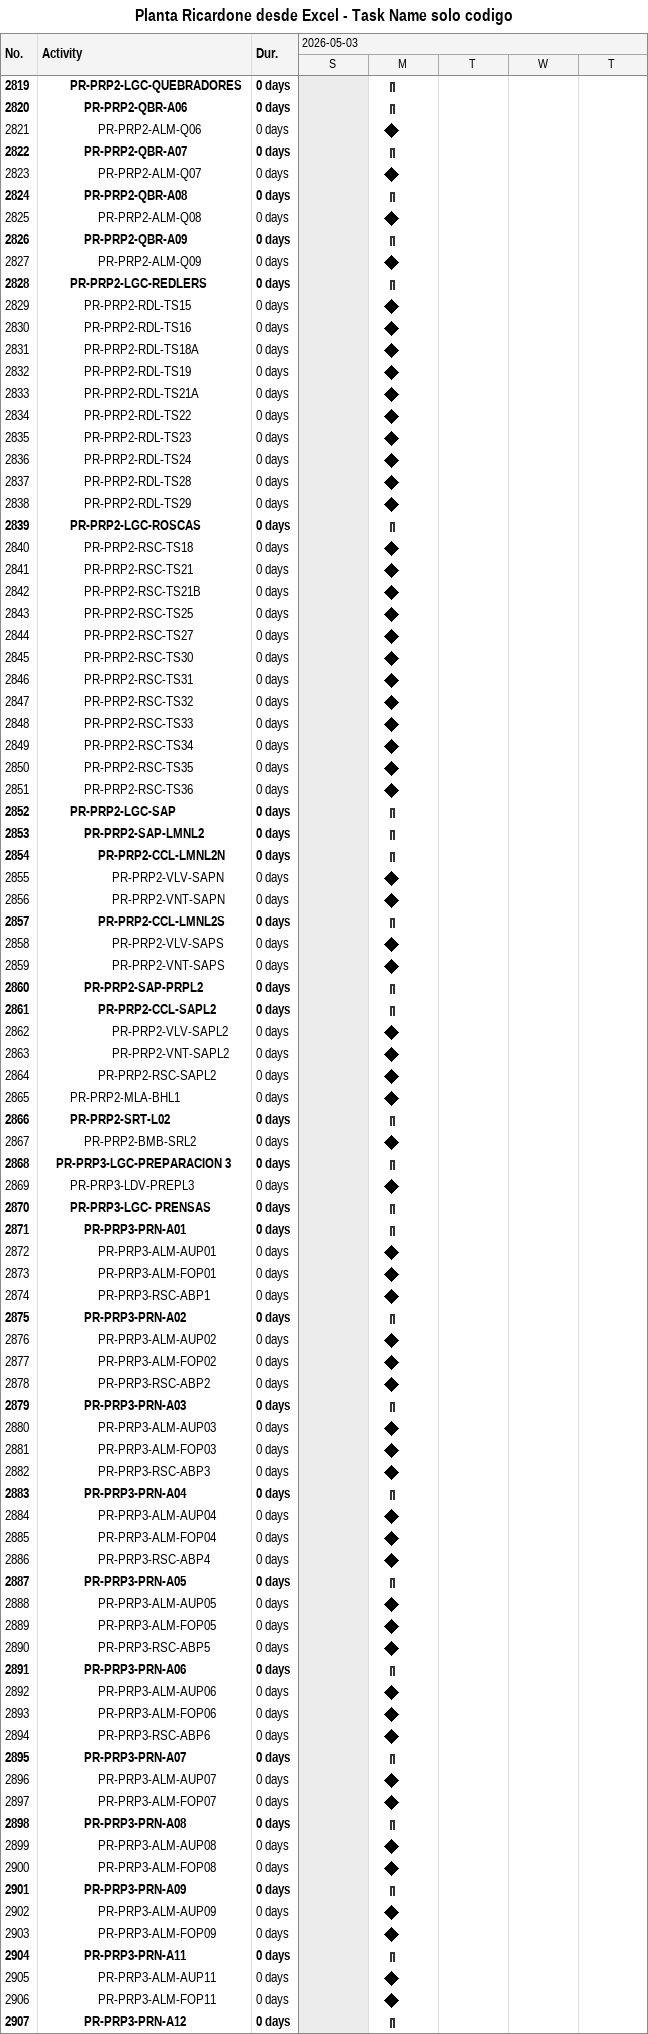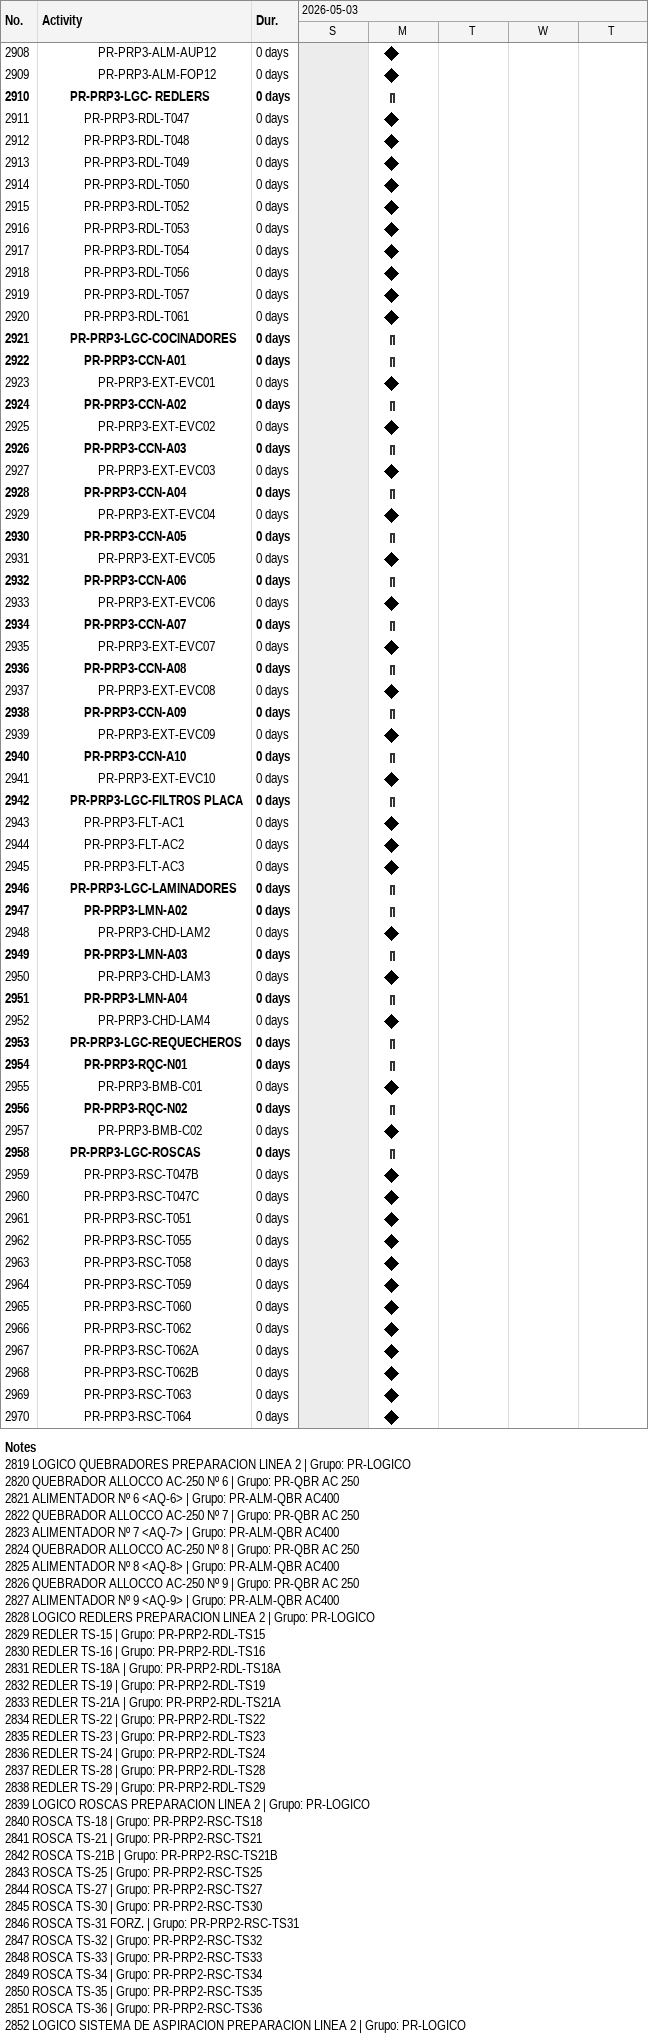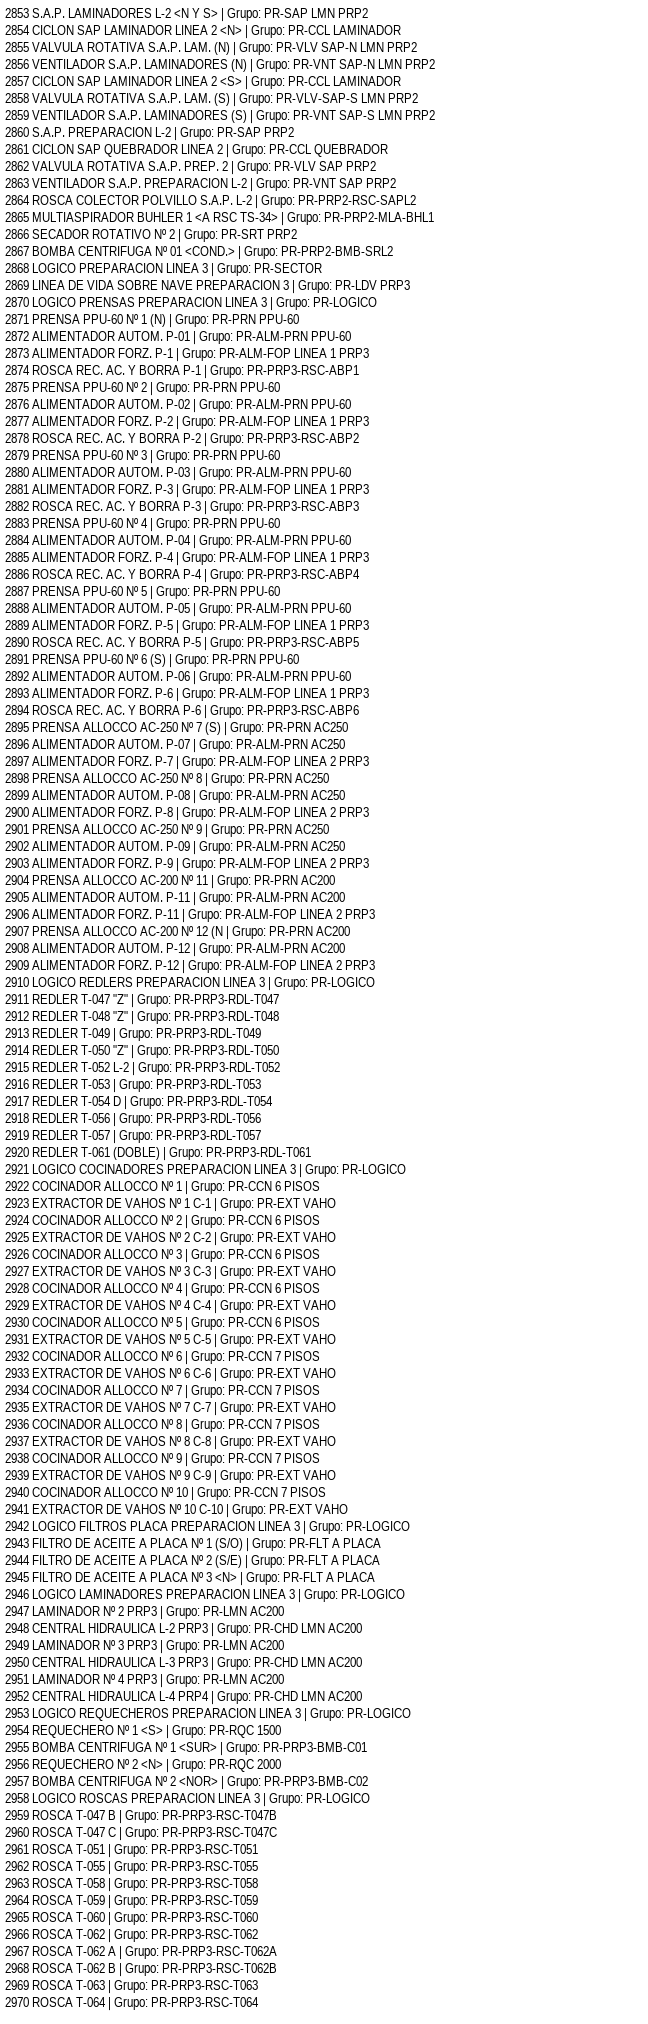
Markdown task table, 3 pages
Planta Ricardone desde Excel - Task Name solo codigo

| ID | Level | Task | Duration | Start | Finish |
|---|---|---|---|---|---|
| 2819 | 3 | **PR-PRP2-LGC-QUEBRADORES** | 0d | 2026-05-04 | 2026-05-04 |
| 2820 | 4 | **PR-PRP2-QBR-A06** | 0d | 2026-05-04 | 2026-05-04 |
| 2821 | 5 | PR-PRP2-ALM-Q06 | 0d | 2026-05-04 | 2026-05-04 |
| 2822 | 4 | **PR-PRP2-QBR-A07** | 0d | 2026-05-04 | 2026-05-04 |
| 2823 | 5 | PR-PRP2-ALM-Q07 | 0d | 2026-05-04 | 2026-05-04 |
| 2824 | 4 | **PR-PRP2-QBR-A08** | 0d | 2026-05-04 | 2026-05-04 |
| 2825 | 5 | PR-PRP2-ALM-Q08 | 0d | 2026-05-04 | 2026-05-04 |
| 2826 | 4 | **PR-PRP2-QBR-A09** | 0d | 2026-05-04 | 2026-05-04 |
| 2827 | 5 | PR-PRP2-ALM-Q09 | 0d | 2026-05-04 | 2026-05-04 |
| 2828 | 3 | **PR-PRP2-LGC-REDLERS** | 0d | 2026-05-04 | 2026-05-04 |
| 2829 | 4 | PR-PRP2-RDL-TS15 | 0d | 2026-05-04 | 2026-05-04 |
| 2830 | 4 | PR-PRP2-RDL-TS16 | 0d | 2026-05-04 | 2026-05-04 |
| 2831 | 4 | PR-PRP2-RDL-TS18A | 0d | 2026-05-04 | 2026-05-04 |
| 2832 | 4 | PR-PRP2-RDL-TS19 | 0d | 2026-05-04 | 2026-05-04 |
| 2833 | 4 | PR-PRP2-RDL-TS21A | 0d | 2026-05-04 | 2026-05-04 |
| 2834 | 4 | PR-PRP2-RDL-TS22 | 0d | 2026-05-04 | 2026-05-04 |
| 2835 | 4 | PR-PRP2-RDL-TS23 | 0d | 2026-05-04 | 2026-05-04 |
| 2836 | 4 | PR-PRP2-RDL-TS24 | 0d | 2026-05-04 | 2026-05-04 |
| 2837 | 4 | PR-PRP2-RDL-TS28 | 0d | 2026-05-04 | 2026-05-04 |
| 2838 | 4 | PR-PRP2-RDL-TS29 | 0d | 2026-05-04 | 2026-05-04 |
| 2839 | 3 | **PR-PRP2-LGC-ROSCAS** | 0d | 2026-05-04 | 2026-05-04 |
| 2840 | 4 | PR-PRP2-RSC-TS18 | 0d | 2026-05-04 | 2026-05-04 |
| 2841 | 4 | PR-PRP2-RSC-TS21 | 0d | 2026-05-04 | 2026-05-04 |
| 2842 | 4 | PR-PRP2-RSC-TS21B | 0d | 2026-05-04 | 2026-05-04 |
| 2843 | 4 | PR-PRP2-RSC-TS25 | 0d | 2026-05-04 | 2026-05-04 |
| 2844 | 4 | PR-PRP2-RSC-TS27 | 0d | 2026-05-04 | 2026-05-04 |
| 2845 | 4 | PR-PRP2-RSC-TS30 | 0d | 2026-05-04 | 2026-05-04 |
| 2846 | 4 | PR-PRP2-RSC-TS31 | 0d | 2026-05-04 | 2026-05-04 |
| 2847 | 4 | PR-PRP2-RSC-TS32 | 0d | 2026-05-04 | 2026-05-04 |
| 2848 | 4 | PR-PRP2-RSC-TS33 | 0d | 2026-05-04 | 2026-05-04 |
| 2849 | 4 | PR-PRP2-RSC-TS34 | 0d | 2026-05-04 | 2026-05-04 |
| 2850 | 4 | PR-PRP2-RSC-TS35 | 0d | 2026-05-04 | 2026-05-04 |
| 2851 | 4 | PR-PRP2-RSC-TS36 | 0d | 2026-05-04 | 2026-05-04 |
| 2852 | 3 | **PR-PRP2-LGC-SAP** | 0d | 2026-05-04 | 2026-05-04 |
| 2853 | 4 | **PR-PRP2-SAP-LMNL2** | 0d | 2026-05-04 | 2026-05-04 |
| 2854 | 5 | **PR-PRP2-CCL-LMNL2N** | 0d | 2026-05-04 | 2026-05-04 |
| 2855 | 6 | PR-PRP2-VLV-SAPN | 0d | 2026-05-04 | 2026-05-04 |
| 2856 | 6 | PR-PRP2-VNT-SAPN | 0d | 2026-05-04 | 2026-05-04 |
| 2857 | 5 | **PR-PRP2-CCL-LMNL2S** | 0d | 2026-05-04 | 2026-05-04 |
| 2858 | 6 | PR-PRP2-VLV-SAPS | 0d | 2026-05-04 | 2026-05-04 |
| 2859 | 6 | PR-PRP2-VNT-SAPS | 0d | 2026-05-04 | 2026-05-04 |
| 2860 | 4 | **PR-PRP2-SAP-PRPL2** | 0d | 2026-05-04 | 2026-05-04 |
| 2861 | 5 | **PR-PRP2-CCL-SAPL2** | 0d | 2026-05-04 | 2026-05-04 |
| 2862 | 6 | PR-PRP2-VLV-SAPL2 | 0d | 2026-05-04 | 2026-05-04 |
| 2863 | 6 | PR-PRP2-VNT-SAPL2 | 0d | 2026-05-04 | 2026-05-04 |
| 2864 | 5 | PR-PRP2-RSC-SAPL2 | 0d | 2026-05-04 | 2026-05-04 |
| 2865 | 3 | PR-PRP2-MLA-BHL1 | 0d | 2026-05-04 | 2026-05-04 |
| 2866 | 3 | **PR-PRP2-SRT-L02** | 0d | 2026-05-04 | 2026-05-04 |
| 2867 | 4 | PR-PRP2-BMB-SRL2 | 0d | 2026-05-04 | 2026-05-04 |
| 2868 | 2 | **PR-PRP3-LGC-PREPARACION 3** | 0d | 2026-05-04 | 2026-05-04 |
| 2869 | 3 | PR-PRP3-LDV-PREPL3 | 0d | 2026-05-04 | 2026-05-04 |
| 2870 | 3 | **PR-PRP3-LGC- PRENSAS** | 0d | 2026-05-04 | 2026-05-04 |
| 2871 | 4 | **PR-PRP3-PRN-A01** | 0d | 2026-05-04 | 2026-05-04 |
| 2872 | 5 | PR-PRP3-ALM-AUP01 | 0d | 2026-05-04 | 2026-05-04 |
| 2873 | 5 | PR-PRP3-ALM-FOP01 | 0d | 2026-05-04 | 2026-05-04 |
| 2874 | 5 | PR-PRP3-RSC-ABP1 | 0d | 2026-05-04 | 2026-05-04 |
| 2875 | 4 | **PR-PRP3-PRN-A02** | 0d | 2026-05-04 | 2026-05-04 |
| 2876 | 5 | PR-PRP3-ALM-AUP02 | 0d | 2026-05-04 | 2026-05-04 |
| 2877 | 5 | PR-PRP3-ALM-FOP02 | 0d | 2026-05-04 | 2026-05-04 |
| 2878 | 5 | PR-PRP3-RSC-ABP2 | 0d | 2026-05-04 | 2026-05-04 |
| 2879 | 4 | **PR-PRP3-PRN-A03** | 0d | 2026-05-04 | 2026-05-04 |
| 2880 | 5 | PR-PRP3-ALM-AUP03 | 0d | 2026-05-04 | 2026-05-04 |
| 2881 | 5 | PR-PRP3-ALM-FOP03 | 0d | 2026-05-04 | 2026-05-04 |
| 2882 | 5 | PR-PRP3-RSC-ABP3 | 0d | 2026-05-04 | 2026-05-04 |
| 2883 | 4 | **PR-PRP3-PRN-A04** | 0d | 2026-05-04 | 2026-05-04 |
| 2884 | 5 | PR-PRP3-ALM-AUP04 | 0d | 2026-05-04 | 2026-05-04 |
| 2885 | 5 | PR-PRP3-ALM-FOP04 | 0d | 2026-05-04 | 2026-05-04 |
| 2886 | 5 | PR-PRP3-RSC-ABP4 | 0d | 2026-05-04 | 2026-05-04 |
| 2887 | 4 | **PR-PRP3-PRN-A05** | 0d | 2026-05-04 | 2026-05-04 |
| 2888 | 5 | PR-PRP3-ALM-AUP05 | 0d | 2026-05-04 | 2026-05-04 |
| 2889 | 5 | PR-PRP3-ALM-FOP05 | 0d | 2026-05-04 | 2026-05-04 |
| 2890 | 5 | PR-PRP3-RSC-ABP5 | 0d | 2026-05-04 | 2026-05-04 |
| 2891 | 4 | **PR-PRP3-PRN-A06** | 0d | 2026-05-04 | 2026-05-04 |
| 2892 | 5 | PR-PRP3-ALM-AUP06 | 0d | 2026-05-04 | 2026-05-04 |
| 2893 | 5 | PR-PRP3-ALM-FOP06 | 0d | 2026-05-04 | 2026-05-04 |
| 2894 | 5 | PR-PRP3-RSC-ABP6 | 0d | 2026-05-04 | 2026-05-04 |
| 2895 | 4 | **PR-PRP3-PRN-A07** | 0d | 2026-05-04 | 2026-05-04 |
| 2896 | 5 | PR-PRP3-ALM-AUP07 | 0d | 2026-05-04 | 2026-05-04 |
| 2897 | 5 | PR-PRP3-ALM-FOP07 | 0d | 2026-05-04 | 2026-05-04 |
| 2898 | 4 | **PR-PRP3-PRN-A08** | 0d | 2026-05-04 | 2026-05-04 |
| 2899 | 5 | PR-PRP3-ALM-AUP08 | 0d | 2026-05-04 | 2026-05-04 |
| 2900 | 5 | PR-PRP3-ALM-FOP08 | 0d | 2026-05-04 | 2026-05-04 |
| 2901 | 4 | **PR-PRP3-PRN-A09** | 0d | 2026-05-04 | 2026-05-04 |
| 2902 | 5 | PR-PRP3-ALM-AUP09 | 0d | 2026-05-04 | 2026-05-04 |
| 2903 | 5 | PR-PRP3-ALM-FOP09 | 0d | 2026-05-04 | 2026-05-04 |
| 2904 | 4 | **PR-PRP3-PRN-A11** | 0d | 2026-05-04 | 2026-05-04 |
| 2905 | 5 | PR-PRP3-ALM-AUP11 | 0d | 2026-05-04 | 2026-05-04 |
| 2906 | 5 | PR-PRP3-ALM-FOP11 | 0d | 2026-05-04 | 2026-05-04 |
| 2907 | 4 | **PR-PRP3-PRN-A12** | 0d | 2026-05-04 | 2026-05-04 |
| 2908 | 5 | PR-PRP3-ALM-AUP12 | 0d | 2026-05-04 | 2026-05-04 |
| 2909 | 5 | PR-PRP3-ALM-FOP12 | 0d | 2026-05-04 | 2026-05-04 |
| 2910 | 3 | **PR-PRP3-LGC- REDLERS** | 0d | 2026-05-04 | 2026-05-04 |
| 2911 | 4 | PR-PRP3-RDL-T047 | 0d | 2026-05-04 | 2026-05-04 |
| 2912 | 4 | PR-PRP3-RDL-T048 | 0d | 2026-05-04 | 2026-05-04 |
| 2913 | 4 | PR-PRP3-RDL-T049 | 0d | 2026-05-04 | 2026-05-04 |
| 2914 | 4 | PR-PRP3-RDL-T050 | 0d | 2026-05-04 | 2026-05-04 |
| 2915 | 4 | PR-PRP3-RDL-T052 | 0d | 2026-05-04 | 2026-05-04 |
| 2916 | 4 | PR-PRP3-RDL-T053 | 0d | 2026-05-04 | 2026-05-04 |
| 2917 | 4 | PR-PRP3-RDL-T054 | 0d | 2026-05-04 | 2026-05-04 |
| 2918 | 4 | PR-PRP3-RDL-T056 | 0d | 2026-05-04 | 2026-05-04 |
| 2919 | 4 | PR-PRP3-RDL-T057 | 0d | 2026-05-04 | 2026-05-04 |
| 2920 | 4 | PR-PRP3-RDL-T061 | 0d | 2026-05-04 | 2026-05-04 |
| 2921 | 3 | **PR-PRP3-LGC-COCINADORES** | 0d | 2026-05-04 | 2026-05-04 |
| 2922 | 4 | **PR-PRP3-CCN-A01** | 0d | 2026-05-04 | 2026-05-04 |
| 2923 | 5 | PR-PRP3-EXT-EVC01 | 0d | 2026-05-04 | 2026-05-04 |
| 2924 | 4 | **PR-PRP3-CCN-A02** | 0d | 2026-05-04 | 2026-05-04 |
| 2925 | 5 | PR-PRP3-EXT-EVC02 | 0d | 2026-05-04 | 2026-05-04 |
| 2926 | 4 | **PR-PRP3-CCN-A03** | 0d | 2026-05-04 | 2026-05-04 |
| 2927 | 5 | PR-PRP3-EXT-EVC03 | 0d | 2026-05-04 | 2026-05-04 |
| 2928 | 4 | **PR-PRP3-CCN-A04** | 0d | 2026-05-04 | 2026-05-04 |
| 2929 | 5 | PR-PRP3-EXT-EVC04 | 0d | 2026-05-04 | 2026-05-04 |
| 2930 | 4 | **PR-PRP3-CCN-A05** | 0d | 2026-05-04 | 2026-05-04 |
| 2931 | 5 | PR-PRP3-EXT-EVC05 | 0d | 2026-05-04 | 2026-05-04 |
| 2932 | 4 | **PR-PRP3-CCN-A06** | 0d | 2026-05-04 | 2026-05-04 |
| 2933 | 5 | PR-PRP3-EXT-EVC06 | 0d | 2026-05-04 | 2026-05-04 |
| 2934 | 4 | **PR-PRP3-CCN-A07** | 0d | 2026-05-04 | 2026-05-04 |
| 2935 | 5 | PR-PRP3-EXT-EVC07 | 0d | 2026-05-04 | 2026-05-04 |
| 2936 | 4 | **PR-PRP3-CCN-A08** | 0d | 2026-05-04 | 2026-05-04 |
| 2937 | 5 | PR-PRP3-EXT-EVC08 | 0d | 2026-05-04 | 2026-05-04 |
| 2938 | 4 | **PR-PRP3-CCN-A09** | 0d | 2026-05-04 | 2026-05-04 |
| 2939 | 5 | PR-PRP3-EXT-EVC09 | 0d | 2026-05-04 | 2026-05-04 |
| 2940 | 4 | **PR-PRP3-CCN-A10** | 0d | 2026-05-04 | 2026-05-04 |
| 2941 | 5 | PR-PRP3-EXT-EVC10 | 0d | 2026-05-04 | 2026-05-04 |
| 2942 | 3 | **PR-PRP3-LGC-FILTROS PLACA** | 0d | 2026-05-04 | 2026-05-04 |
| 2943 | 4 | PR-PRP3-FLT-AC1 | 0d | 2026-05-04 | 2026-05-04 |
| 2944 | 4 | PR-PRP3-FLT-AC2 | 0d | 2026-05-04 | 2026-05-04 |
| 2945 | 4 | PR-PRP3-FLT-AC3 | 0d | 2026-05-04 | 2026-05-04 |
| 2946 | 3 | **PR-PRP3-LGC-LAMINADORES** | 0d | 2026-05-04 | 2026-05-04 |
| 2947 | 4 | **PR-PRP3-LMN-A02** | 0d | 2026-05-04 | 2026-05-04 |
| 2948 | 5 | PR-PRP3-CHD-LAM2 | 0d | 2026-05-04 | 2026-05-04 |
| 2949 | 4 | **PR-PRP3-LMN-A03** | 0d | 2026-05-04 | 2026-05-04 |
| 2950 | 5 | PR-PRP3-CHD-LAM3 | 0d | 2026-05-04 | 2026-05-04 |
| 2951 | 4 | **PR-PRP3-LMN-A04** | 0d | 2026-05-04 | 2026-05-04 |
| 2952 | 5 | PR-PRP3-CHD-LAM4 | 0d | 2026-05-04 | 2026-05-04 |
| 2953 | 3 | **PR-PRP3-LGC-REQUECHEROS** | 0d | 2026-05-04 | 2026-05-04 |
| 2954 | 4 | **PR-PRP3-RQC-N01** | 0d | 2026-05-04 | 2026-05-04 |
| 2955 | 5 | PR-PRP3-BMB-C01 | 0d | 2026-05-04 | 2026-05-04 |
| 2956 | 4 | **PR-PRP3-RQC-N02** | 0d | 2026-05-04 | 2026-05-04 |
| 2957 | 5 | PR-PRP3-BMB-C02 | 0d | 2026-05-04 | 2026-05-04 |
| 2958 | 3 | **PR-PRP3-LGC-ROSCAS** | 0d | 2026-05-04 | 2026-05-04 |
| 2959 | 4 | PR-PRP3-RSC-T047B | 0d | 2026-05-04 | 2026-05-04 |
| 2960 | 4 | PR-PRP3-RSC-T047C | 0d | 2026-05-04 | 2026-05-04 |
| 2961 | 4 | PR-PRP3-RSC-T051 | 0d | 2026-05-04 | 2026-05-04 |
| 2962 | 4 | PR-PRP3-RSC-T055 | 0d | 2026-05-04 | 2026-05-04 |
| 2963 | 4 | PR-PRP3-RSC-T058 | 0d | 2026-05-04 | 2026-05-04 |
| 2964 | 4 | PR-PRP3-RSC-T059 | 0d | 2026-05-04 | 2026-05-04 |
| 2965 | 4 | PR-PRP3-RSC-T060 | 0d | 2026-05-04 | 2026-05-04 |
| 2966 | 4 | PR-PRP3-RSC-T062 | 0d | 2026-05-04 | 2026-05-04 |
| 2967 | 4 | PR-PRP3-RSC-T062A | 0d | 2026-05-04 | 2026-05-04 |
| 2968 | 4 | PR-PRP3-RSC-T062B | 0d | 2026-05-04 | 2026-05-04 |
| 2969 | 4 | PR-PRP3-RSC-T063 | 0d | 2026-05-04 | 2026-05-04 |
| 2970 | 4 | PR-PRP3-RSC-T064 | 0d | 2026-05-04 | 2026-05-04 |

Notes
- 2819: LOGICO QUEBRADORES PREPARACION LINEA 2 | Grupo: PR-LOGICO
- 2820: QUEBRADOR ALLOCCO AC-250 Nº 6 | Grupo: PR-QBR AC 250
- 2821: ALIMENTADOR Nº 6 <AQ-6> | Grupo: PR-ALM-QBR AC400
- 2822: QUEBRADOR ALLOCCO AC-250 Nº 7 | Grupo: PR-QBR AC 250
- 2823: ALIMENTADOR Nº 7 <AQ-7> | Grupo: PR-ALM-QBR AC400
- 2824: QUEBRADOR ALLOCCO AC-250 Nº 8 | Grupo: PR-QBR AC 250
- 2825: ALIMENTADOR Nº 8 <AQ-8> | Grupo: PR-ALM-QBR AC400
- 2826: QUEBRADOR ALLOCCO AC-250 Nº 9 | Grupo: PR-QBR AC 250
- 2827: ALIMENTADOR Nº 9 <AQ-9> | Grupo: PR-ALM-QBR AC400
- 2828: LOGICO REDLERS PREPARACION LINEA 2 | Grupo: PR-LOGICO
- 2829: REDLER TS-15 | Grupo: PR-PRP2-RDL-TS15
- 2830: REDLER TS-16 | Grupo: PR-PRP2-RDL-TS16
- 2831: REDLER TS-18A | Grupo: PR-PRP2-RDL-TS18A
- 2832: REDLER TS-19 | Grupo: PR-PRP2-RDL-TS19
- 2833: REDLER TS-21A | Grupo: PR-PRP2-RDL-TS21A
- 2834: REDLER TS-22 | Grupo: PR-PRP2-RDL-TS22
- 2835: REDLER TS-23 | Grupo: PR-PRP2-RDL-TS23
- 2836: REDLER TS-24 | Grupo: PR-PRP2-RDL-TS24
- 2837: REDLER TS-28 | Grupo: PR-PRP2-RDL-TS28
- 2838: REDLER TS-29 | Grupo: PR-PRP2-RDL-TS29
- 2839: LOGICO ROSCAS PREPARACION LINEA 2 | Grupo: PR-LOGICO
- 2840: ROSCA TS-18 | Grupo: PR-PRP2-RSC-TS18
- 2841: ROSCA TS-21 | Grupo: PR-PRP2-RSC-TS21
- 2842: ROSCA TS-21B | Grupo: PR-PRP2-RSC-TS21B
- 2843: ROSCA TS-25 | Grupo: PR-PRP2-RSC-TS25
- 2844: ROSCA TS-27 | Grupo: PR-PRP2-RSC-TS27
- 2845: ROSCA TS-30 | Grupo: PR-PRP2-RSC-TS30
- 2846: ROSCA TS-31 FORZ. | Grupo: PR-PRP2-RSC-TS31
- 2847: ROSCA TS-32 | Grupo: PR-PRP2-RSC-TS32
- 2848: ROSCA TS-33 | Grupo: PR-PRP2-RSC-TS33
- 2849: ROSCA TS-34 | Grupo: PR-PRP2-RSC-TS34
- 2850: ROSCA TS-35 | Grupo: PR-PRP2-RSC-TS35
- 2851: ROSCA TS-36 | Grupo: PR-PRP2-RSC-TS36
- 2852: LOGICO SISTEMA DE ASPIRACION PREPARACION LINEA 2 | Grupo: PR-LOGICO
- 2853: S.A.P. LAMINADORES L-2 <N Y S> | Grupo: PR-SAP LMN PRP2
- 2854: CICLON SAP LAMINADOR LINEA 2 <N> | Grupo: PR-CCL LAMINADOR
- 2855: VALVULA ROTATIVA S.A.P. LAM. (N) | Grupo: PR-VLV SAP-N LMN PRP2
- 2856: VENTILADOR S.A.P. LAMINADORES (N) | Grupo: PR-VNT SAP-N LMN PRP2
- 2857: CICLON SAP LAMINADOR LINEA 2 <S> | Grupo: PR-CCL LAMINADOR
- 2858: VALVULA ROTATIVA S.A.P. LAM. (S) | Grupo: PR-VLV-SAP-S LMN PRP2
- 2859: VENTILADOR S.A.P. LAMINADORES (S) | Grupo: PR-VNT SAP-S LMN PRP2
- 2860: S.A.P. PREPARACION L-2 | Grupo: PR-SAP PRP2
- 2861: CICLON SAP QUEBRADOR LINEA 2 | Grupo: PR-CCL QUEBRADOR
- 2862: VALVULA ROTATIVA S.A.P. PREP. 2 | Grupo: PR-VLV SAP PRP2
- 2863: VENTILADOR S.A.P. PREPARACION L-2 | Grupo: PR-VNT SAP PRP2
- 2864: ROSCA COLECTOR POLVILLO S.A.P. L-2 | Grupo: PR-PRP2-RSC-SAPL2
- 2865: MULTIASPIRADOR BUHLER 1 <A RSC TS-34> | Grupo: PR-PRP2-MLA-BHL1
- 2866: SECADOR ROTATIVO Nº 2 | Grupo: PR-SRT PRP2
- 2867: BOMBA CENTRIFUGA Nº 01 <COND.> | Grupo: PR-PRP2-BMB-SRL2
- 2868: LOGICO PREPARACION LINEA 3 | Grupo: PR-SECTOR
- 2869: LINEA DE VIDA SOBRE NAVE PREPARACION 3 | Grupo: PR-LDV PRP3
- 2870: LOGICO PRENSAS PREPARACION LINEA 3 | Grupo: PR-LOGICO
- 2871: PRENSA PPU-60 Nº 1 (N) | Grupo: PR-PRN PPU-60
- 2872: ALIMENTADOR AUTOM. P-01 | Grupo: PR-ALM-PRN PPU-60
- 2873: ALIMENTADOR FORZ. P-1 | Grupo: PR-ALM-FOP LINEA 1 PRP3
- 2874: ROSCA REC. AC. Y BORRA P-1 | Grupo: PR-PRP3-RSC-ABP1
- 2875: PRENSA PPU-60 Nº 2 | Grupo: PR-PRN PPU-60
- 2876: ALIMENTADOR AUTOM. P-02 | Grupo: PR-ALM-PRN PPU-60
- 2877: ALIMENTADOR FORZ. P-2 | Grupo: PR-ALM-FOP LINEA 1 PRP3
- 2878: ROSCA REC. AC. Y BORRA P-2 | Grupo: PR-PRP3-RSC-ABP2
- 2879: PRENSA PPU-60 Nº 3 | Grupo: PR-PRN PPU-60
- 2880: ALIMENTADOR AUTOM. P-03 | Grupo: PR-ALM-PRN PPU-60
- 2881: ALIMENTADOR FORZ. P-3 | Grupo: PR-ALM-FOP LINEA 1 PRP3
- 2882: ROSCA REC. AC. Y BORRA P-3 | Grupo: PR-PRP3-RSC-ABP3
- 2883: PRENSA PPU-60 Nº 4 | Grupo: PR-PRN PPU-60
- 2884: ALIMENTADOR AUTOM. P-04 | Grupo: PR-ALM-PRN PPU-60
- 2885: ALIMENTADOR FORZ. P-4 | Grupo: PR-ALM-FOP LINEA 1 PRP3
- 2886: ROSCA REC. AC. Y BORRA P-4 | Grupo: PR-PRP3-RSC-ABP4
- 2887: PRENSA PPU-60 Nº 5 | Grupo: PR-PRN PPU-60
- 2888: ALIMENTADOR AUTOM. P-05 | Grupo: PR-ALM-PRN PPU-60
- 2889: ALIMENTADOR FORZ. P-5 | Grupo: PR-ALM-FOP LINEA 1 PRP3
- 2890: ROSCA REC. AC. Y BORRA P-5 | Grupo: PR-PRP3-RSC-ABP5
- 2891: PRENSA PPU-60 Nº 6 (S) | Grupo: PR-PRN PPU-60
- 2892: ALIMENTADOR AUTOM. P-06 | Grupo: PR-ALM-PRN PPU-60
- 2893: ALIMENTADOR FORZ. P-6 | Grupo: PR-ALM-FOP LINEA 1 PRP3
- 2894: ROSCA REC. AC. Y BORRA P-6 | Grupo: PR-PRP3-RSC-ABP6
- 2895: PRENSA ALLOCCO AC-250 Nº 7 (S) | Grupo: PR-PRN AC250
- 2896: ALIMENTADOR AUTOM. P-07 | Grupo: PR-ALM-PRN AC250
- 2897: ALIMENTADOR FORZ. P-7 | Grupo: PR-ALM-FOP LINEA 2 PRP3
- 2898: PRENSA ALLOCCO AC-250 Nº 8 | Grupo: PR-PRN AC250
- 2899: ALIMENTADOR AUTOM. P-08 | Grupo: PR-ALM-PRN AC250
- 2900: ALIMENTADOR FORZ. P-8 | Grupo: PR-ALM-FOP LINEA 2 PRP3
- 2901: PRENSA ALLOCCO AC-250 Nº 9 | Grupo: PR-PRN AC250
- 2902: ALIMENTADOR AUTOM. P-09 | Grupo: PR-ALM-PRN AC250
- 2903: ALIMENTADOR FORZ. P-9 | Grupo: PR-ALM-FOP LINEA 2 PRP3
- 2904: PRENSA ALLOCCO AC-200 Nº 11 | Grupo: PR-PRN AC200
- 2905: ALIMENTADOR AUTOM. P-11 | Grupo: PR-ALM-PRN AC200
- 2906: ALIMENTADOR FORZ. P-11 | Grupo: PR-ALM-FOP LINEA 2 PRP3
- 2907: PRENSA ALLOCCO AC-200 Nº 12 (N | Grupo: PR-PRN AC200
- 2908: ALIMENTADOR AUTOM. P-12 | Grupo: PR-ALM-PRN AC200
- 2909: ALIMENTADOR FORZ. P-12 | Grupo: PR-ALM-FOP LINEA 2 PRP3
- 2910: LOGICO REDLERS PREPARACION LINEA 3 | Grupo: PR-LOGICO
- 2911: REDLER T-047 "Z" | Grupo: PR-PRP3-RDL-T047
- 2912: REDLER T-048 "Z" | Grupo: PR-PRP3-RDL-T048
- 2913: REDLER T-049 | Grupo: PR-PRP3-RDL-T049
- 2914: REDLER T-050 "Z" | Grupo: PR-PRP3-RDL-T050
- 2915: REDLER T-052 L-2 | Grupo: PR-PRP3-RDL-T052
- 2916: REDLER T-053 | Grupo: PR-PRP3-RDL-T053
- 2917: REDLER T-054 D | Grupo: PR-PRP3-RDL-T054
- 2918: REDLER T-056 | Grupo: PR-PRP3-RDL-T056
- 2919: REDLER T-057 | Grupo: PR-PRP3-RDL-T057
- 2920: REDLER T-061 (DOBLE) | Grupo: PR-PRP3-RDL-T061
- 2921: LOGICO COCINADORES PREPARACION LINEA 3 | Grupo: PR-LOGICO
- 2922: COCINADOR ALLOCCO Nº 1 | Grupo: PR-CCN 6 PISOS
- 2923: EXTRACTOR DE VAHOS Nº 1 C-1 | Grupo: PR-EXT VAHO
- 2924: COCINADOR ALLOCCO Nº 2 | Grupo: PR-CCN 6 PISOS
- 2925: EXTRACTOR DE VAHOS Nº 2 C-2 | Grupo: PR-EXT VAHO
- 2926: COCINADOR ALLOCCO Nº 3 | Grupo: PR-CCN 6 PISOS
- 2927: EXTRACTOR DE VAHOS Nº 3 C-3 | Grupo: PR-EXT VAHO
- 2928: COCINADOR ALLOCCO Nº 4 | Grupo: PR-CCN 6 PISOS
- 2929: EXTRACTOR DE VAHOS Nº 4 C-4 | Grupo: PR-EXT VAHO
- 2930: COCINADOR ALLOCCO Nº 5 | Grupo: PR-CCN 6 PISOS
- 2931: EXTRACTOR DE VAHOS Nº 5 C-5 | Grupo: PR-EXT VAHO
- 2932: COCINADOR ALLOCCO Nº 6 | Grupo: PR-CCN 7 PISOS
- 2933: EXTRACTOR DE VAHOS Nº 6 C-6 | Grupo: PR-EXT VAHO
- 2934: COCINADOR ALLOCCO Nº 7 | Grupo: PR-CCN 7 PISOS
- 2935: EXTRACTOR DE VAHOS Nº 7 C-7 | Grupo: PR-EXT VAHO
- 2936: COCINADOR ALLOCCO Nº 8 | Grupo: PR-CCN 7 PISOS
- 2937: EXTRACTOR DE VAHOS Nº 8 C-8 | Grupo: PR-EXT VAHO
- 2938: COCINADOR ALLOCCO Nº 9 | Grupo: PR-CCN 7 PISOS
- 2939: EXTRACTOR DE VAHOS Nº 9 C-9 | Grupo: PR-EXT VAHO
- 2940: COCINADOR ALLOCCO Nº 10 | Grupo: PR-CCN 7 PISOS
- 2941: EXTRACTOR DE VAHOS Nº 10 C-10 | Grupo: PR-EXT VAHO
- 2942: LOGICO FILTROS PLACA PREPARACION LINEA 3 | Grupo: PR-LOGICO
- 2943: FILTRO DE ACEITE A PLACA Nº 1 (S/O) | Grupo: PR-FLT A PLACA
- 2944: FILTRO DE ACEITE A PLACA Nº 2 (S/E) | Grupo: PR-FLT A PLACA
- 2945: FILTRO DE ACEITE A PLACA Nº 3 <N> | Grupo: PR-FLT A PLACA
- 2946: LOGICO LAMINADORES PREPARACION LINEA 3 | Grupo: PR-LOGICO
- 2947: LAMINADOR Nº 2 PRP3 | Grupo: PR-LMN AC200
- 2948: CENTRAL HIDRAULICA L-2 PRP3 | Grupo: PR-CHD LMN AC200
- 2949: LAMINADOR Nº 3 PRP3 | Grupo: PR-LMN AC200
- 2950: CENTRAL HIDRAULICA L-3 PRP3 | Grupo: PR-CHD LMN AC200
- 2951: LAMINADOR Nº 4 PRP3 | Grupo: PR-LMN AC200
- 2952: CENTRAL HIDRAULICA L-4 PRP4 | Grupo: PR-CHD LMN AC200
- 2953: LOGICO REQUECHEROS PREPARACION LINEA 3 | Grupo: PR-LOGICO
- 2954: REQUECHERO Nº 1 <S> | Grupo: PR-RQC 1500
- 2955: BOMBA CENTRIFUGA Nº 1 <SUR> | Grupo: PR-PRP3-BMB-C01
- 2956: REQUECHERO Nº 2 <N> | Grupo: PR-RQC 2000
- 2957: BOMBA CENTRIFUGA Nº 2 <NOR> | Grupo: PR-PRP3-BMB-C02
- 2958: LOGICO ROSCAS PREPARACION LINEA 3 | Grupo: PR-LOGICO
- 2959: ROSCA T-047 B | Grupo: PR-PRP3-RSC-T047B
- 2960: ROSCA T-047 C | Grupo: PR-PRP3-RSC-T047C
- 2961: ROSCA T-051 | Grupo: PR-PRP3-RSC-T051
- 2962: ROSCA T-055 | Grupo: PR-PRP3-RSC-T055
- 2963: ROSCA T-058 | Grupo: PR-PRP3-RSC-T058
- 2964: ROSCA T-059 | Grupo: PR-PRP3-RSC-T059
- 2965: ROSCA T-060 | Grupo: PR-PRP3-RSC-T060
- 2966: ROSCA T-062 | Grupo: PR-PRP3-RSC-T062
- 2967: ROSCA T-062 A | Grupo: PR-PRP3-RSC-T062A
- 2968: ROSCA T-062 B | Grupo: PR-PRP3-RSC-T062B
- 2969: ROSCA T-063 | Grupo: PR-PRP3-RSC-T063
- 2970: ROSCA T-064 | Grupo: PR-PRP3-RSC-T064
